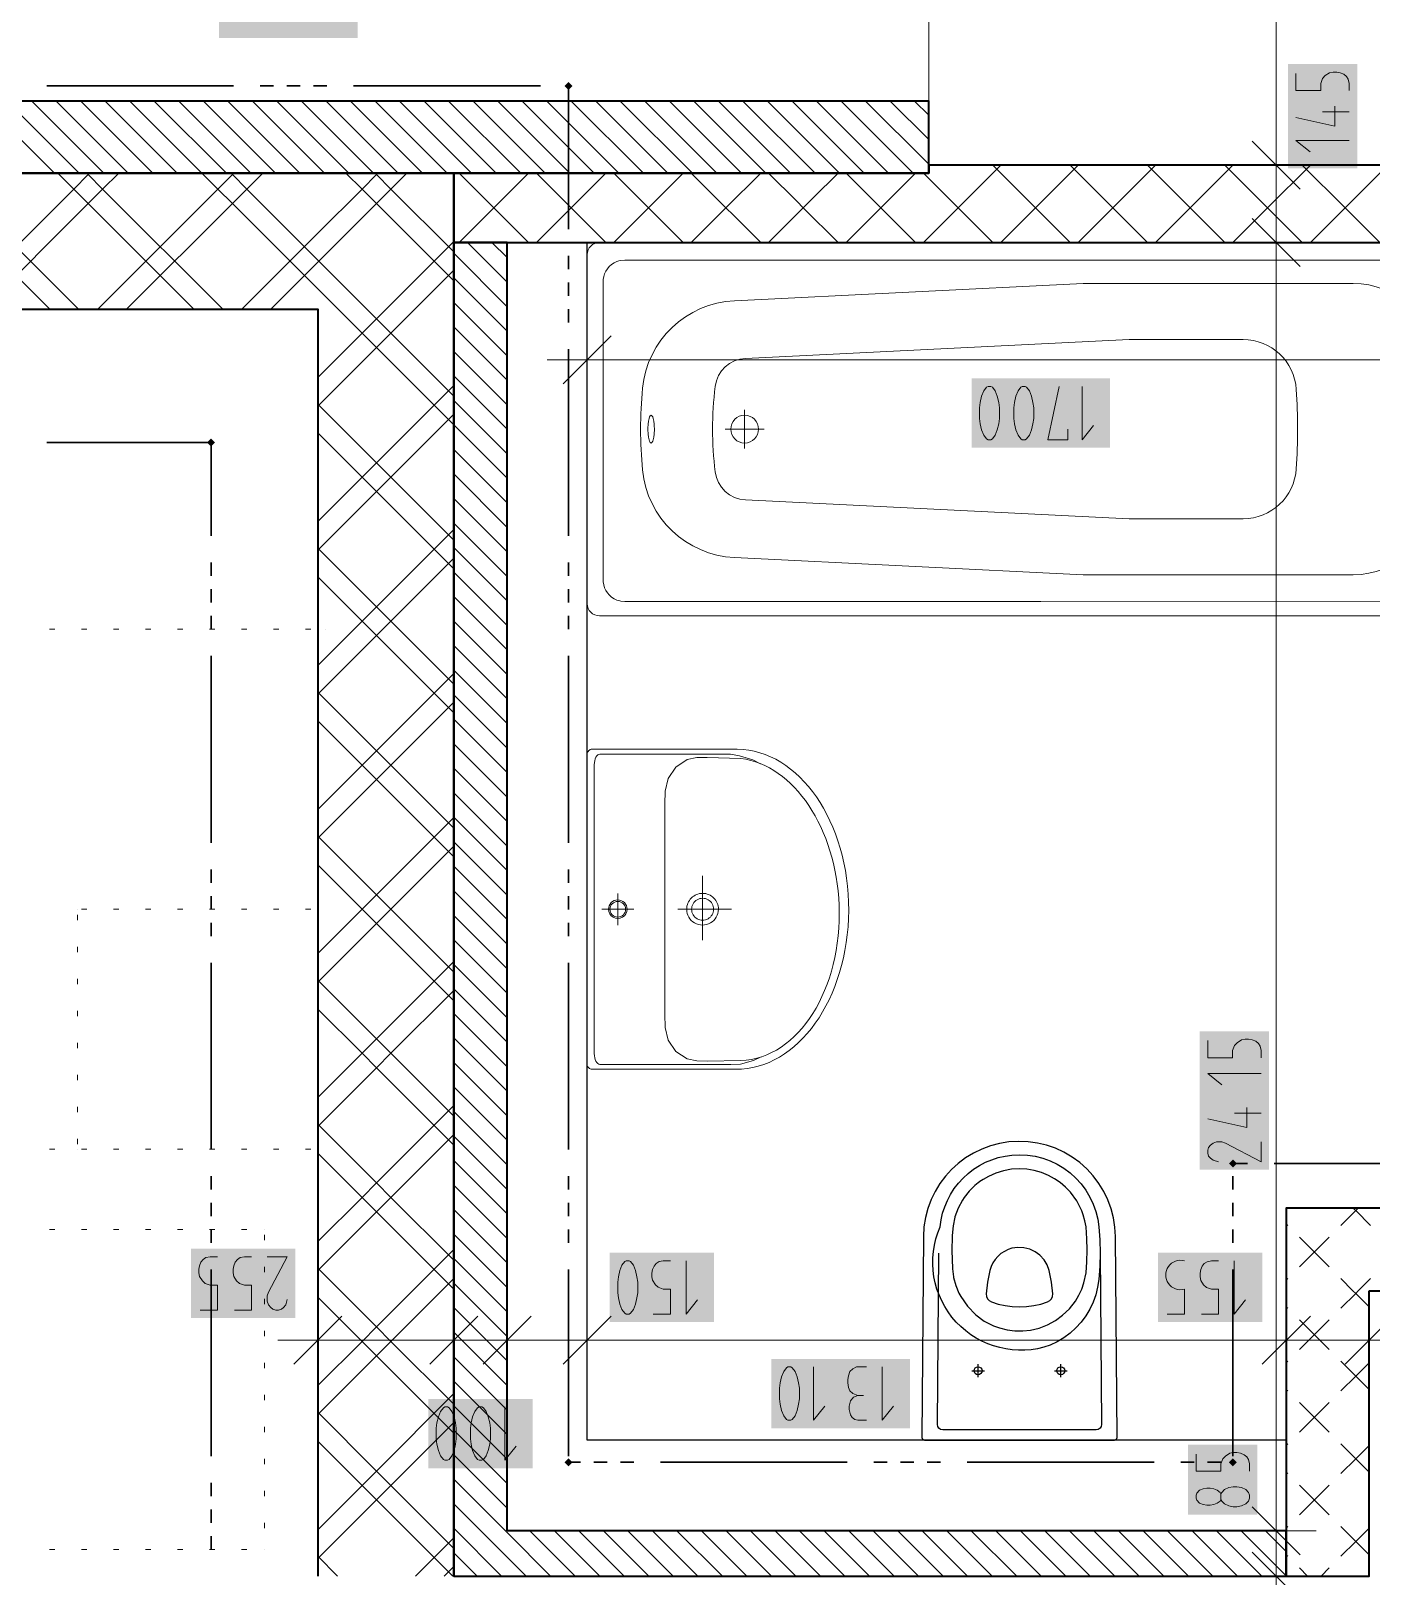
# Model space of a CAD drawing. Header units: millimetres. Extents: x 0 to 594, y 0 to 420.
# Drawn here: x 99.27 to 124.66, y 263.96 to 293.25 of the extents above; entities that cross this region are included whole.
import ezdxf

# ---------------------------------------------------------------- set-up
doc = ezdxf.new("R2010")
doc.units = ezdxf.units.MM
doc.header["$LTSCALE"] = 8
for name, color, linetype in [('PDF_Instalacni prizdivka do 1m', 7, 'Continuous'), ('PDF_Koty delkove', 7, 'Continuous'), ('PDF_Kuchyne', 7, 'Continuous'), ('PDF_Nabytek', 7, 'Continuous'), ('PDF_Pozarni useky', 7, 'Continuous'), ('PDF_Pricky CP', 7, 'Continuous'), ('PDF_Pricky sadrokarton', 7, 'Continuous'), ('PDF_Pricky zdene', 7, 'Continuous'), ('PDF_Sanita', 7, 'Continuous'), ('PDF_Steny akusticke', 7, 'Continuous')]:
    doc.layers.add(name, color=color, linetype=linetype)

msp = doc.modelspace()

# ---------------------------------------------------------------- linework, layer by layer
at = {"layer": 'PDF_Instalacni prizdivka do 1m', "lineweight": 25}
msp.add_lwpolyline([(108.296, 264.823), (123.056, 264.823), (123.056, 266.541), (109.812, 266.541), (109.812, 289.238), (108.296, 289.238), (108.296, 266.541)], close=True, dxfattribs=at)
at = {"layer": 'PDF_Koty delkove', "lineweight": 18}
for points in [[(122.862, 322.549), (122.862, 290.704), (122.862, 289.238), (122.862, 264.823), (122.862, 263.963), (122.862, 261.537), (122.862, 260.021), (122.862, 237.122), (122.862, 236.01), (122.862, 221.301)], [(123.237, 292.44), (123.237, 292.116), (123.708, 292.116), (123.708, 292.251), (123.742, 292.345), (123.793, 292.399), (123.877, 292.453), (123.943, 292.466), (124.011, 292.466), (124.079, 292.453), (124.145, 292.426), (124.196, 292.385), (124.23, 292.332)], [(124.23, 292.332), (124.248, 292.251), (124.248, 292.116)], [(123.978, 291.818), (123.978, 291.44), (123.237, 291.603)], [(124.248, 291.711), (123.742, 291.711)], [(123.317, 290.249), (122.407, 291.159)], [(124.248, 291.17), (123.237, 291.17), (123.506, 290.955)], [(123.62, 290.704), (122.862, 290.704), (122.104, 290.704)], [(123.317, 288.783), (122.407, 289.693)], [(123.62, 289.238), (122.862, 289.238), (122.104, 289.238)], [(109.812, 287.773), (109.812, 287.014), (109.812, 286.256)], [(110.267, 287.469), (109.357, 286.56)], [(109.812, 287.014), (109.054, 287.014)], [(162.433, 287.014), (157.594, 287.014), (156.865, 287.014), (153.17, 287.014), (150.706, 287.014), (149.594, 287.014), (134.935, 287.014), (133.822, 287.014), (126.998, 287.014), (109.812, 287.014)], [(117.581, 285.683), (117.608, 285.801), (117.622, 285.901), (117.622, 286.104), (117.608, 286.205), (117.581, 286.323), (117.54, 286.424), (117.487, 286.492), (117.459, 286.509), (117.406, 286.509), (117.378, 286.492), (117.325, 286.424), (117.284, 286.323), (117.258, 286.205), (117.244, 286.104)], [(118.918, 285.699), (118.918, 285.498), (118.54, 285.498), (118.755, 286.509)], [(119.188, 286.509), (119.188, 285.498), (119.403, 285.767)], [(117.244, 286.104), (117.244, 285.901), (117.258, 285.801), (117.284, 285.683), (117.325, 285.582), (117.378, 285.514), (117.406, 285.498), (117.459, 285.498), (117.487, 285.514), (117.54, 285.582), (117.581, 285.683)], [(121.567, 274.111), (121.567, 273.787), (122.038, 273.787), (122.038, 273.923), (122.073, 274.017), (122.123, 274.071), (122.207, 274.124), (122.274, 274.138), (122.341, 274.138), (122.409, 274.124), (122.476, 274.098), (122.527, 274.057), (122.561, 274.004), (122.578, 273.923), (122.578, 273.787)], [(122.578, 273.49), (121.567, 273.49), (121.836, 273.275)], [(122.308, 272.842), (122.308, 272.464), (121.567, 272.627)], [(122.578, 272.734), (122.073, 272.734)], [(122.578, 272.194), (122.578, 271.816), (121.904, 272.167), (121.836, 272.194), (121.735, 272.194), (121.668, 272.167), (121.618, 272.127), (121.583, 272.086), (121.567, 272.032), (121.567, 271.979), (121.583, 271.924), (121.618, 271.884), (121.668, 271.843), (121.768, 271.816)], [(102.481, 269.004), (102.805, 269.004), (102.805, 269.475), (102.67, 269.475), (102.576, 269.51), (102.522, 269.56), (102.468, 269.644), (102.454, 269.711), (102.454, 269.778), (102.468, 269.846), (102.495, 269.913), (102.535, 269.963), (102.589, 269.998), (102.67, 270.015), (102.805, 270.015)], [(103.129, 269.004), (103.453, 269.004), (103.453, 269.475), (103.318, 269.475), (103.224, 269.51), (103.17, 269.56), (103.116, 269.644), (103.103, 269.711), (103.103, 269.778), (103.116, 269.846), (103.143, 269.913), (103.184, 269.963), (103.237, 269.998), (103.318, 270.015), (103.453, 270.015)], [(103.751, 270.015), (104.129, 270.015), (103.777, 269.341), (103.751, 269.273), (103.751, 269.172), (103.777, 269.105), (103.818, 269.055), (103.858, 269.02), (103.913, 269.004), (103.966, 269.004), (104.02, 269.02), (104.061, 269.055), (104.101, 269.105), (104.129, 269.205)], [(111.064, 268.93), (111.388, 268.93), (111.388, 269.402), (111.253, 269.402), (111.159, 269.436), (111.105, 269.486), (111.051, 269.57), (111.037, 269.637), (111.037, 269.705), (111.051, 269.773), (111.078, 269.839), (111.118, 269.89), (111.172, 269.924), (111.253, 269.941), (111.388, 269.941)], [(111.686, 269.941), (111.686, 268.93), (111.901, 269.199)], [(121.448, 268.928), (121.772, 268.928), (121.772, 269.4), (121.637, 269.4), (121.543, 269.434), (121.489, 269.484), (121.435, 269.568), (121.421, 269.635), (121.421, 269.703), (121.435, 269.771), (121.462, 269.837), (121.502, 269.888), (121.556, 269.922), (121.637, 269.939), (121.772, 269.939)], [(122.07, 269.939), (122.07, 268.928), (122.285, 269.197)], [(104.707, 269.191), (104.707, 268.433), (104.707, 267.675)], [(107.285, 269.191), (107.285, 268.433), (107.285, 267.675)], [(108.296, 269.191), (108.296, 268.433), (108.296, 267.675)], [(109.812, 269.191), (109.812, 268.433), (109.812, 267.675)], [(123.056, 269.191), (123.056, 268.433), (123.056, 267.675)], [(124.623, 269.191), (124.623, 268.433), (124.623, 267.675)], [(105.162, 268.888), (104.252, 267.978)], [(107.74, 268.888), (106.83, 267.978)], [(108.75, 268.888), (107.841, 267.978)], [(110.267, 268.888), (109.357, 267.978)], [(123.511, 268.888), (122.601, 267.978)], [(125.078, 268.888), (124.168, 267.978)], [(104.707, 268.433), (103.948, 268.433)], [(107.285, 268.433), (104.707, 268.433)], [(134.935, 268.433), (132.761, 268.433), (131.113, 268.433), (124.623, 268.433), (123.056, 268.433), (122.413, 268.433), (121.545, 268.433), (109.812, 268.433), (108.296, 268.433), (107.285, 268.433)], [(113.817, 267.623), (113.79, 267.742), (113.749, 267.843), (113.696, 267.911), (113.668, 267.928), (113.615, 267.928), (113.587, 267.911), (113.534, 267.843), (113.493, 267.742), (113.466, 267.623), (113.453, 267.522)], [(114.101, 267.928), (114.101, 266.917), (114.316, 267.186)], [(115.1, 267.928), (114.911, 267.928), (114.844, 267.893), (114.789, 267.843), (114.763, 267.759), (114.749, 267.691), (114.749, 267.623), (114.763, 267.54), (114.789, 267.473), (114.844, 267.422), (114.938, 267.388)], [(115.397, 267.928), (115.397, 266.917), (115.612, 267.186)], [(113.453, 267.522), (113.453, 267.32), (113.466, 267.22), (113.493, 267.102), (113.534, 267.001), (113.587, 266.933), (113.615, 266.917), (113.668, 266.917), (113.696, 266.933), (113.749, 267.001), (113.79, 267.102), (113.817, 267.22), (113.831, 267.32), (113.831, 267.522), (113.817, 267.623)], [(115.1, 266.917), (114.938, 266.917), (114.883, 266.933), (114.83, 266.967), (114.802, 267.018), (114.776, 267.118), (114.776, 267.186), (114.802, 267.287), (114.857, 267.355), (114.938, 267.388), (115.045, 267.388)], [(108.249, 267.17), (108.249, 266.159), (108.464, 266.428)], [(121.346, 266.277), (121.346, 265.953), (121.817, 265.953), (121.817, 266.089), (121.851, 266.183), (121.902, 266.237), (121.986, 266.29), (122.052, 266.304), (122.12, 266.304), (122.188, 266.29), (122.255, 266.264), (122.305, 266.223), (122.34, 266.17), (122.357, 266.089)], [(122.357, 266.089), (122.357, 265.953)], [(121.817, 265.413), (121.8, 265.386), (121.749, 265.346), (121.682, 265.319), (121.615, 265.305), (121.547, 265.305), (121.48, 265.319), (121.413, 265.346), (121.362, 265.4), (121.346, 265.441), (121.346, 265.494), (121.362, 265.535), (121.413, 265.589), (121.48, 265.616), (121.547, 265.629), (121.615, 265.629), (121.682, 265.616), (121.749, 265.589), (121.8, 265.548), (121.817, 265.522)], [(121.969, 265.642), (121.885, 265.603), (121.834, 265.548), (121.817, 265.522), (121.817, 265.413), (121.834, 265.386), (121.885, 265.332), (121.969, 265.292), (122.052, 265.278), (122.12, 265.278), (122.204, 265.292), (122.289, 265.332), (122.34, 265.386), (122.357, 265.441), (122.357, 265.494), (122.34, 265.548), (122.289, 265.603), (122.204, 265.642), (122.12, 265.656)], [(122.12, 265.656), (122.052, 265.656), (121.969, 265.642)], [(123.317, 264.368), (122.407, 265.278)], [(123.62, 264.823), (122.862, 264.823), (122.104, 264.823)], [(123.317, 263.509), (122.407, 264.418)]]:
    msp.add_lwpolyline(points, dxfattribs=at)
for points in [[(117.892, 286.104), (117.892, 285.901), (117.906, 285.801), (117.932, 285.683), (117.973, 285.582), (118.026, 285.514), (118.054, 285.498), (118.107, 285.498), (118.135, 285.514), (118.188, 285.582), (118.229, 285.683), (118.256, 285.801), (118.27, 285.901), (118.27, 286.104), (118.256, 286.205), (118.229, 286.323), (118.188, 286.424), (118.135, 286.492), (118.107, 286.509), (118.054, 286.509), (118.026, 286.492), (117.973, 286.424), (117.932, 286.323), (117.906, 286.205)], [(110.389, 269.536), (110.389, 269.334), (110.403, 269.234), (110.43, 269.115), (110.47, 269.014), (110.524, 268.947), (110.551, 268.93), (110.605, 268.93), (110.632, 268.947), (110.686, 269.014), (110.726, 269.115), (110.754, 269.234), (110.768, 269.334), (110.768, 269.536), (110.754, 269.637), (110.726, 269.755), (110.686, 269.856), (110.632, 269.924), (110.605, 269.941), (110.551, 269.941), (110.524, 269.924), (110.47, 269.856), (110.43, 269.755), (110.403, 269.637)], [(106.953, 266.764), (106.953, 266.562), (106.966, 266.462), (106.993, 266.344), (107.034, 266.242), (107.087, 266.175), (107.115, 266.159), (107.168, 266.159), (107.196, 266.175), (107.249, 266.242), (107.29, 266.344), (107.317, 266.462), (107.331, 266.562), (107.331, 266.764), (107.317, 266.865), (107.29, 266.984), (107.249, 267.085), (107.196, 267.152), (107.168, 267.17), (107.115, 267.17), (107.087, 267.152), (107.034, 267.085), (106.993, 266.984), (106.966, 266.865)], [(107.601, 266.764), (107.601, 266.562), (107.615, 266.462), (107.641, 266.344), (107.682, 266.242), (107.735, 266.175), (107.763, 266.159), (107.816, 266.159), (107.844, 266.175), (107.897, 266.242), (107.938, 266.344), (107.965, 266.462), (107.979, 266.562), (107.979, 266.764), (107.965, 266.865), (107.938, 266.984), (107.897, 267.085), (107.844, 267.152), (107.816, 267.17), (107.763, 267.17), (107.735, 267.152), (107.682, 267.085), (107.641, 266.984), (107.615, 266.865)]]:
    msp.add_lwpolyline(points, close=True, dxfattribs=at)
msp.add_lwpolyline([(120.8, 268.928), (121.124, 268.928), (121.124, 269.4, -1.30691), (121.124, 269.939)], format="xyb", dxfattribs=at)
at = {"layer": 'PDF_Koty delkove', "color": 7, "lineweight": 18, "true_color": 0xffffff, "transparency": 33554559}
for points in [[(105.463, 294.426), (102.838, 294.426), (105.463, 293.112), (102.838, 293.112)], [(124.399, 290.64), (124.399, 292.618), (123.085, 290.64), (123.085, 292.618)], [(119.718, 286.661), (117.092, 286.661), (119.718, 285.346), (117.092, 285.346)], [(122.73, 271.664), (122.73, 274.29), (121.415, 271.664), (121.415, 274.29)], [(104.281, 270.167), (102.303, 270.167), (104.281, 268.852), (102.303, 268.852)], [(112.215, 270.093), (110.238, 270.093), (112.215, 268.779), (110.238, 268.779)], [(122.599, 270.091), (120.622, 270.091), (122.599, 268.777), (120.622, 268.777)], [(115.927, 268.079), (113.301, 268.079), (115.927, 266.765), (113.301, 266.765)], [(108.779, 267.321), (106.801, 267.321), (108.779, 266.007), (106.801, 266.007)], [(122.508, 265.126), (122.508, 266.455), (121.194, 265.126), (121.194, 266.455)]]:
    msp.add_solid(points, dxfattribs=at)
at = {"layer": 'PDF_Kuchyne', "lineweight": 13}
msp.add_lwpolyline([(110.216, 297.983), (98.085, 297.983), (98.085, 310.114), (92.019, 310.114), (92.019, 297.983), (92.019, 291.917), (116.282, 291.917), (116.282, 304.048), (110.216, 304.048)], close=True, dxfattribs=at)
at = {"layer": 'PDF_Nabytek', "lineweight": 13}
for points in [[(99.724, 281.908), (99.623, 281.908)], [(100.331, 281.908), (100.23, 281.908)], [(100.938, 281.908), (100.836, 281.908)], [(101.544, 281.908), (101.443, 281.908)], [(102.151, 281.908), (102.05, 281.908)], [(102.757, 281.908), (102.656, 281.908)], [(103.364, 281.908), (103.263, 281.908)], [(103.971, 281.908), (103.869, 281.908)], [(104.577, 281.908), (104.476, 281.908)], [(104.858, 281.908), (104.858, 281.908)], [(100.157, 276.6), (100.157, 276.6)], [(100.157, 276.6), (100.157, 276.6)], [(100.157, 276.396), (100.157, 276.497)], [(100.331, 276.6), (100.23, 276.6)], [(100.938, 276.6), (100.836, 276.6)], [(101.544, 276.6), (101.443, 276.6)], [(102.151, 276.6), (102.05, 276.6)], [(102.757, 276.6), (102.656, 276.6)], [(103.364, 276.6), (103.263, 276.6)], [(103.971, 276.6), (103.869, 276.6)], [(104.577, 276.6), (104.476, 276.6)], [(104.707, 276.6), (104.707, 276.6)], [(104.707, 276.6), (104.707, 276.6)], [(104.707, 276.396), (104.707, 276.497)], [(100.157, 275.789), (100.157, 275.891)], [(104.707, 275.789), (104.707, 275.891)], [(100.157, 275.183), (100.157, 275.284)], [(104.707, 275.183), (104.707, 275.284)], [(100.157, 274.576), (100.157, 274.677)], [(104.707, 274.576), (104.707, 274.677)], [(100.157, 273.97), (100.157, 274.071)], [(104.707, 273.97), (104.707, 274.071)], [(100.157, 273.363), (100.157, 273.464)], [(104.707, 273.363), (104.707, 273.464)], [(100.157, 272.757), (100.157, 272.858)], [(104.707, 272.757), (104.707, 272.858)], [(99.724, 272.051), (99.623, 272.051)], [(100.157, 272.15), (100.157, 272.251)], [(100.157, 272.051), (100.157, 272.051)], [(100.331, 272.051), (100.23, 272.051)], [(100.938, 272.051), (100.836, 272.051)], [(101.544, 272.051), (101.443, 272.051)], [(102.151, 272.051), (102.05, 272.051)], [(102.757, 272.051), (102.656, 272.051)], [(103.364, 272.051), (103.263, 272.051)], [(103.971, 272.051), (103.869, 272.051)], [(104.577, 272.051), (104.476, 272.051)], [(104.707, 272.15), (104.707, 272.251)], [(104.707, 272.051), (104.707, 272.051)], [(104.707, 272.051), (104.707, 272.051)], [(104.707, 272.051), (104.707, 272.051)], [(104.707, 271.543), (104.707, 271.644)], [(104.707, 270.937), (104.707, 271.038)], [(99.724, 270.534), (99.623, 270.534)], [(100.331, 270.534), (100.23, 270.534)], [(100.938, 270.534), (100.836, 270.534)], [(101.544, 270.534), (101.443, 270.534)], [(102.151, 270.534), (102.05, 270.534)], [(102.757, 270.534), (102.656, 270.534)], [(103.364, 270.534), (103.263, 270.534)], [(103.696, 270.534), (103.696, 270.534)], [(103.696, 270.534), (103.696, 270.534)], [(103.696, 270.33), (103.696, 270.431)], [(104.707, 270.33), (104.707, 270.431)], [(103.696, 269.724), (103.696, 269.825)], [(104.707, 269.724), (104.707, 269.825)], [(103.696, 269.117), (103.696, 269.218)], [(104.707, 269.117), (104.707, 269.218)], [(103.696, 268.51), (103.696, 268.612)], [(104.707, 268.51), (104.707, 268.612)], [(103.696, 267.904), (103.696, 268.005)], [(104.707, 267.904), (104.707, 268.005)], [(103.696, 267.297), (103.696, 267.398)], [(104.707, 267.297), (104.707, 267.398)], [(103.696, 266.691), (103.696, 266.792)], [(104.707, 266.691), (104.707, 266.792)], [(103.696, 266.084), (103.696, 266.185)], [(104.707, 266.084), (104.707, 266.185)], [(103.696, 265.478), (103.696, 265.579)], [(104.707, 265.478), (104.707, 265.579)], [(103.696, 264.871), (103.696, 264.972)], [(104.707, 264.871), (104.707, 264.972)], [(99.724, 264.468), (99.623, 264.468)], [(100.331, 264.468), (100.23, 264.468)], [(100.938, 264.468), (100.836, 264.468)], [(101.544, 264.468), (101.443, 264.468)], [(102.151, 264.468), (102.05, 264.468)], [(102.757, 264.468), (102.656, 264.468)], [(103.364, 264.468), (103.263, 264.468)], [(103.696, 264.468), (103.696, 264.468)], [(103.696, 264.468), (103.696, 264.468)], [(104.707, 264.264), (104.707, 264.366)]]:
    msp.add_lwpolyline(points, dxfattribs=at)
at = {"layer": 'PDF_Pozarni useky', "lineweight": 30}
for points in [[(103.111, 292.203), (99.573, 292.203)], [(103.869, 292.203), (103.617, 292.203)], [(104.375, 292.203), (104.122, 292.203)], [(104.88, 292.203), (104.628, 292.203)], [(108.924, 292.203), (105.386, 292.203)], [(109.458, 292.203), (109.43, 292.203)], [(109.458, 289.488), (109.458, 292.203)], [(109.458, 288.73), (109.458, 288.983)], [(109.458, 288.224), (109.458, 288.477)], [(109.458, 287.719), (109.458, 287.972)], [(109.458, 283.675), (109.458, 287.213)], [(102.685, 283.675), (102.685, 285.447), (99.573, 285.447)], [(102.685, 282.917), (102.685, 283.169)], [(109.458, 282.917), (109.458, 283.169)], [(102.685, 282.411), (102.685, 282.664)], [(109.458, 282.411), (109.458, 282.664)], [(102.685, 281.906), (102.685, 282.159)], [(109.458, 281.906), (109.458, 282.159)], [(102.685, 277.862), (102.685, 281.4)], [(109.458, 277.862), (109.458, 281.4)], [(102.685, 277.104), (102.685, 277.356)], [(109.458, 277.104), (109.458, 277.356)], [(102.685, 276.598), (102.685, 276.851)], [(109.458, 276.598), (109.458, 276.851)], [(102.685, 276.093), (102.685, 276.345)], [(109.458, 276.093), (109.458, 276.345)], [(102.685, 272.049), (102.685, 275.587)], [(109.458, 272.049), (109.458, 275.587)], [(122.32, 271.782), (122.067, 271.782)], [(126.363, 271.782), (122.825, 271.782)], [(102.685, 271.291), (102.685, 271.543)], [(109.458, 271.291), (109.458, 271.543)], [(122.044, 271.291), (122.044, 271.543)], [(102.685, 270.785), (102.685, 271.038)], [(109.458, 270.785), (109.458, 271.038)], [(122.044, 270.785), (122.044, 271.038)], [(102.685, 270.28), (102.685, 270.532)], [(109.458, 270.28), (109.458, 270.532)], [(122.044, 270.28), (122.044, 270.532)], [(102.685, 266.236), (102.685, 269.774)], [(109.458, 266.236), (109.458, 269.774)], [(122.044, 266.236), (122.044, 269.774)], [(109.682, 266.121), (109.458, 266.121)], [(110.188, 266.121), (109.935, 266.121)], [(110.693, 266.121), (110.441, 266.121)], [(114.737, 266.121), (111.199, 266.121)], [(115.496, 266.121), (115.243, 266.121)], [(116.001, 266.121), (115.748, 266.121)], [(116.506, 266.121), (116.254, 266.121)], [(120.55, 266.121), (117.012, 266.121)], [(121.309, 266.121), (121.056, 266.121)], [(121.814, 266.121), (121.561, 266.121)], [(102.685, 265.478), (102.685, 265.73)], [(102.685, 264.972), (102.685, 265.225)], [(102.685, 264.467), (102.685, 264.719)]]:
    msp.add_lwpolyline(points, dxfattribs=at)
at = {"layer": 'PDF_Pozarni useky', "lineweight": 30, "transparency": 33554559}
for points in [[(109.458, 292.128), (109.382, 292.203), (109.534, 292.203), (109.458, 292.279)], [(109.534, 292.203), (109.458, 292.128), (109.458, 292.279), (109.382, 292.203)], [(102.685, 285.371), (102.609, 285.447), (102.76, 285.447), (102.685, 285.522)], [(102.76, 285.447), (102.685, 285.371), (102.685, 285.522), (102.609, 285.447)], [(122.044, 271.706), (121.968, 271.782), (122.119, 271.782), (122.044, 271.858)], [(122.119, 271.782), (122.044, 271.706), (122.044, 271.858), (121.968, 271.782)], [(109.458, 266.045), (109.382, 266.121), (109.534, 266.121), (109.458, 266.196)], [(109.534, 266.121), (109.458, 266.045), (109.458, 266.196), (109.382, 266.121)], [(122.044, 266.045), (121.968, 266.121), (122.119, 266.121), (122.044, 266.196)], [(122.119, 266.121), (122.044, 266.045), (122.044, 266.196), (121.968, 266.121)]]:
    msp.add_solid(points, dxfattribs=at)
at = {"layer": 'PDF_Pricky CP', "lineweight": 40}
for points in [[(124.623, 269.372), (132.761, 269.372), (132.761, 270.788), (133.822, 270.788), (133.822, 270.939), (123.056, 270.939), (123.056, 269.372)], [(123.056, 269.372), (123.056, 263.963), (124.623, 263.963), (124.623, 269.372)]]:
    msp.add_lwpolyline(points, dxfattribs=at)
at = {"layer": 'PDF_Pricky CP', "lineweight": 9}
for points in [[(124.37, 270.889), (124.089, 270.608)], [(124.65, 270.608), (124.37, 270.889), (124.319, 270.939)], [(124.37, 270.889), (124.42, 270.939)], [(123.083, 270.608), (123.056, 270.636)], [(123.867, 269.825), (123.306, 270.386)], [(123.867, 270.386), (123.306, 269.825)], [(123.056, 269.574), (123.083, 269.602)], [(124.319, 269.372), (124.089, 269.602)], [(124.42, 269.372), (124.65, 269.602)], [(124.089, 269.041), (124.37, 269.322), (124.42, 269.372)], [(124.623, 269.069), (124.37, 269.322), (124.319, 269.372)], [(123.083, 269.041), (123.056, 269.069)], [(123.867, 268.258), (123.306, 268.819)], [(123.867, 268.819), (123.306, 268.258)], [(123.056, 268.007), (123.083, 268.035)], [(124.623, 267.502), (124.37, 267.755), (124.089, 268.035)], [(124.089, 267.474), (124.37, 267.755), (124.623, 268.007)], [(123.083, 267.474), (123.056, 267.502)], [(123.867, 266.691), (123.306, 267.252)], [(123.867, 267.252), (123.306, 266.691)], [(123.056, 266.44), (123.083, 266.468)], [(124.623, 265.935), (124.37, 266.188), (124.089, 266.468)], [(124.089, 265.907), (124.37, 266.188), (124.623, 266.44)], [(123.083, 265.907), (123.056, 265.935)], [(123.867, 265.124), (123.306, 265.685)], [(123.867, 265.685), (123.306, 265.124)], [(123.056, 264.873), (123.083, 264.901)], [(124.623, 264.368), (124.37, 264.621), (124.089, 264.901)], [(124.089, 264.34), (124.37, 264.621), (124.623, 264.873)], [(123.083, 264.34), (123.056, 264.368)], [(123.46, 263.963), (123.306, 264.118)], [(123.867, 264.118), (123.713, 263.963)]]:
    msp.add_lwpolyline(points, dxfattribs=at)
at = {"layer": 'PDF_Pricky sadrokarton', "lineweight": 40}
for points in [[(91.968, 290.552), (116.282, 290.552), (116.282, 291.917), (91.968, 291.917)], [(108.296, 264.823), (108.296, 266.541), (108.296, 289.238), (107.285, 289.238), (107.285, 263.963), (108.296, 263.963), (123.056, 263.963), (123.056, 264.823)]]:
    msp.add_lwpolyline(points, close=True, dxfattribs=at)
at = {"layer": 'PDF_Pricky sadrokarton', "lineweight": 9}
for points in [[(99.723, 290.552), (98.358, 291.917)], [(100.188, 290.552), (98.823, 291.917)], [(100.652, 290.552), (99.288, 291.917)], [(101.117, 290.552), (99.752, 291.917)], [(101.582, 290.552), (100.217, 291.917)], [(102.046, 290.552), (100.682, 291.917)], [(102.511, 290.552), (101.146, 291.917)], [(102.976, 290.552), (101.611, 291.917)], [(103.44, 290.552), (102.076, 291.917)], [(103.905, 290.552), (102.54, 291.917)], [(104.37, 290.552), (103.005, 291.917)], [(104.834, 290.552), (103.47, 291.917)], [(105.299, 290.552), (103.934, 291.917)], [(105.764, 290.552), (104.399, 291.917)], [(106.228, 290.552), (104.864, 291.917)], [(106.693, 290.552), (105.328, 291.917)], [(107.158, 290.552), (105.793, 291.917)], [(107.622, 290.552), (106.258, 291.917)], [(108.087, 290.552), (106.722, 291.917)], [(108.552, 290.552), (107.187, 291.917)], [(109.016, 290.552), (107.652, 291.917)], [(109.481, 290.552), (108.116, 291.917)], [(109.946, 290.552), (108.581, 291.917)], [(110.41, 290.552), (109.046, 291.917)], [(110.875, 290.552), (109.51, 291.917)], [(111.34, 290.552), (109.975, 291.917)], [(111.804, 290.552), (110.439, 291.917)], [(112.269, 290.552), (110.904, 291.917)], [(112.734, 290.552), (111.369, 291.917)], [(113.198, 290.552), (111.833, 291.917)], [(113.663, 290.552), (112.298, 291.917)], [(114.128, 290.552), (112.763, 291.917)], [(114.592, 290.552), (113.227, 291.917)], [(115.057, 290.552), (113.692, 291.917)], [(115.522, 290.552), (114.157, 291.917)], [(115.986, 290.552), (114.621, 291.917)], [(116.282, 290.721), (115.086, 291.917)], [(116.282, 291.185), (115.551, 291.917)], [(116.282, 291.65), (116.015, 291.917)], [(108.296, 288.02), (107.285, 289.031)], [(108.296, 288.485), (107.543, 289.238)], [(108.296, 288.949), (108.007, 289.238)], [(108.296, 287.555), (107.285, 288.566)], [(108.296, 287.091), (107.285, 288.102)], [(108.296, 286.626), (107.285, 287.637)], [(108.296, 286.161), (107.285, 287.172)], [(108.296, 285.697), (107.285, 286.708)], [(108.296, 285.232), (107.285, 286.243)], [(108.296, 284.767), (107.285, 285.778)], [(108.296, 284.303), (107.285, 285.314)], [(108.296, 283.838), (107.285, 284.849)], [(108.296, 283.373), (107.285, 284.384)], [(108.296, 282.909), (107.285, 283.92)], [(108.296, 282.444), (107.285, 283.455)], [(108.296, 281.98), (107.285, 282.99)], [(108.296, 281.515), (107.285, 282.526)], [(108.296, 281.05), (107.285, 282.061)], [(108.296, 280.586), (107.285, 281.597)], [(108.296, 280.121), (107.285, 281.132)], [(108.296, 279.656), (107.285, 280.667)], [(108.296, 279.192), (107.285, 280.203)], [(108.296, 278.727), (107.285, 279.738)], [(108.296, 278.262), (107.285, 279.273)], [(108.296, 277.798), (107.285, 278.809)], [(108.296, 277.333), (107.285, 278.344)], [(108.296, 276.868), (107.285, 277.879)], [(108.296, 276.404), (107.285, 277.415)], [(108.296, 275.939), (107.285, 276.95)], [(108.296, 275.474), (107.285, 276.485)], [(108.296, 275.01), (107.285, 276.021)], [(108.296, 274.545), (107.285, 275.556)], [(108.296, 274.08), (107.285, 275.091)], [(108.296, 273.616), (107.285, 274.627)], [(108.296, 273.151), (107.285, 274.162)], [(108.296, 272.686), (107.285, 273.697)], [(108.296, 272.222), (107.285, 273.233)], [(108.296, 271.757), (107.285, 272.768)], [(108.296, 271.292), (107.285, 272.303)], [(108.296, 270.828), (107.285, 271.839)], [(108.296, 270.363), (107.285, 271.374)], [(108.296, 269.898), (107.285, 270.909)], [(108.296, 269.434), (107.285, 270.445)], [(108.296, 268.969), (107.285, 269.98)], [(108.296, 268.504), (107.285, 269.515)], [(108.295, 268.04), (107.285, 269.051)], [(107.285, 269.051), (107.285, 269.051)], [(108.296, 267.575), (107.285, 268.586)], [(108.295, 267.11), (107.285, 268.121)], [(108.296, 266.646), (107.285, 267.657)], [(108.295, 266.181), (107.285, 267.192)], [(108.296, 265.716), (107.285, 266.727)], [(108.295, 265.252), (107.285, 266.263)], [(108.296, 264.787), (107.285, 265.798)], [(108.295, 264.322), (107.285, 265.333)], [(108.19, 263.963), (107.285, 264.869)], [(109.119, 263.963), (108.296, 264.787)], [(109.584, 263.963), (108.724, 264.823)], [(110.048, 263.963), (109.189, 264.823)], [(110.513, 263.963), (109.654, 264.823)], [(110.978, 263.963), (110.118, 264.823)], [(111.442, 263.963), (110.583, 264.823)], [(111.907, 263.963), (111.048, 264.823)], [(112.372, 263.963), (111.512, 264.823)], [(112.836, 263.963), (111.977, 264.823)], [(113.301, 263.963), (112.442, 264.823)], [(113.766, 263.963), (112.906, 264.823)], [(114.23, 263.963), (113.371, 264.823)], [(114.695, 263.963), (113.836, 264.823)], [(115.16, 263.963), (114.3, 264.823)], [(115.624, 263.963), (114.765, 264.823)], [(116.089, 263.963), (115.23, 264.823)], [(116.554, 263.963), (115.694, 264.823)], [(117.018, 263.963), (116.159, 264.823)], [(117.483, 263.963), (116.624, 264.823)], [(117.948, 263.963), (117.088, 264.823)], [(118.412, 263.963), (117.553, 264.823)], [(118.877, 263.963), (118.018, 264.823)], [(119.342, 263.963), (118.482, 264.823)], [(119.806, 263.963), (118.947, 264.823)], [(120.271, 263.963), (119.412, 264.823)], [(120.736, 263.963), (119.876, 264.823)], [(121.2, 263.963), (120.341, 264.823)], [(121.665, 263.963), (120.806, 264.823)], [(122.13, 263.963), (121.27, 264.823)], [(122.594, 263.963), (121.735, 264.823)], [(123.056, 263.967), (122.2, 264.823)], [(123.056, 264.431), (122.664, 264.823)], [(107.725, 263.963), (107.285, 264.404)], [(108.655, 263.963), (108.296, 264.322)]]:
    msp.add_lwpolyline(points, dxfattribs=at)
at = {"layer": 'PDF_Pricky zdene', "lineweight": 40}
for points in [[(116.282, 290.552), (107.285, 290.552), (107.285, 289.238), (110.216, 289.238)], [(110.216, 289.238), (133.822, 289.238), (133.822, 289.389), (132.761, 289.389), (132.761, 290.704), (132.71, 290.704), (116.282, 290.704), (116.282, 290.552)]]:
    msp.add_lwpolyline(points, dxfattribs=at)
at = {"layer": 'PDF_Pricky zdene', "lineweight": 9}
for points in [[(108.7, 289.238), (108.043, 289.895), (107.386, 290.552)], [(108.7, 290.552), (108.043, 289.895), (107.386, 289.238)], [(110.166, 289.238), (109.509, 289.895), (108.852, 290.552)], [(110.166, 290.552), (109.509, 289.895), (108.852, 289.238)], [(111.38, 289.49), (110.975, 289.895), (110.317, 290.552)], [(111.632, 290.552), (110.975, 289.895), (110.345, 289.266)], [(112.585, 289.751), (112.44, 289.895), (111.783, 290.552)], [(113.098, 290.552), (112.44, 289.895), (112.217, 289.671)], [(113.789, 290.012), (113.249, 290.552)], [(114.564, 290.552), (114.088, 290.077)], [(114.994, 290.273), (114.715, 290.552)], [(115.96, 290.482), (115.372, 289.895), (114.715, 289.238)], [(116.029, 290.552), (115.96, 290.482)], [(117.647, 290.704), (116.838, 289.895), (116.181, 289.238)], [(116.199, 290.534), (116.181, 290.552)], [(117.495, 289.238), (116.838, 289.895), (116.199, 290.534)], [(118.961, 289.238), (118.304, 289.895), (117.495, 290.704)], [(119.113, 290.704), (118.304, 289.895), (117.647, 289.238)], [(120.427, 289.238), (119.77, 289.895), (118.961, 290.704)], [(120.579, 290.704), (119.77, 289.895), (119.113, 289.238)], [(121.893, 289.238), (121.236, 289.895), (120.427, 290.704)], [(122.045, 290.704), (121.236, 289.895), (120.579, 289.238)], [(123.359, 289.238), (122.702, 289.895), (121.893, 290.704)], [(123.511, 290.704), (122.702, 289.895), (122.045, 289.238)], [(124.825, 289.238), (124.168, 289.895), (123.359, 290.704)], [(124.976, 290.704), (124.168, 289.895), (123.511, 289.238)], [(116.029, 289.238), (115.372, 289.895), (114.994, 290.273)], [(114.088, 290.077), (113.906, 289.895), (113.249, 289.238)], [(114.564, 289.238), (113.906, 289.895), (113.789, 290.012)], [(112.217, 289.671), (111.783, 289.238)], [(113.098, 289.238), (112.585, 289.751)], [(111.632, 289.238), (111.38, 289.49)], [(110.345, 289.266), (110.317, 289.238)]]:
    msp.add_lwpolyline(points, dxfattribs=at)
at = {"layer": 'PDF_Sanita', "lineweight": 13}
for points in [[(126.767, 289.238), (126.766, 289.238), (110.044, 289.238, 0.414215), (109.812, 289.005), (109.812, 282.393, 0.414183), (110.044, 282.161), (126.766, 282.161, 0.414143), (126.998, 282.393), (126.998, 289.005, 0.414178), (126.767, 289.238)], [(112.237, 284.89, 0.364849), (112.809, 284.358), (120.081, 283.999), (122.236, 284.001, 0.395975), (123.245, 284.949, 0.031026), (123.245, 286.45, 0.39598), (122.236, 287.398), (120.081, 287.399), (112.809, 287.04, 0.364865), (112.237, 286.508)], [(109.812, 279.541, -0.414345), (109.905, 279.633), (112.635, 279.633, -0.003392), (112.654, 279.633)], [(112.624, 273.568), (109.905, 273.568, -0.414438), (109.812, 273.658), (109.812, 273.66), (109.812, 273.68), (109.812, 279.521), (109.812, 279.541), (109.812, 279.544), (109.812, 279.541), (109.812, 279.521)]]:
    msp.add_lwpolyline(points, format="xyb", dxfattribs=at)
for points in [[(110.115, 285.669), (110.117, 288.533), (110.126, 288.59), (110.142, 288.645), (110.165, 288.694), (110.194, 288.739), (110.228, 288.779), (110.274, 288.821), (110.322, 288.852), (110.374, 288.877), (110.411, 288.889), (110.45, 288.898), (110.525, 288.904), (118.405, 288.904)], [(118.405, 288.904), (126.328, 288.902)], [(110.974, 285.851), (110.978, 285.875), (110.985, 285.902), (110.994, 285.93), (111.007, 285.953), (111.023, 285.962), (111.039, 285.953), (111.053, 285.93), (111.062, 285.902), (111.069, 285.875), (111.073, 285.851), (111.076, 285.832), (111.078, 285.815), (111.079, 285.801), (111.08, 285.789), (111.081, 285.779), (111.082, 285.77), (111.083, 285.743), (111.084, 285.715), (111.084, 285.675), (111.082, 285.629), (111.081, 285.62), (111.08, 285.609), (111.079, 285.598), (111.078, 285.584), (111.076, 285.567), (111.073, 285.547), (111.069, 285.524), (111.062, 285.497), (111.053, 285.469), (111.039, 285.446), (111.023, 285.436), (111.007, 285.446), (110.994, 285.469), (110.985, 285.497), (110.978, 285.524), (110.974, 285.547), (110.971, 285.567), (110.969, 285.584), (110.967, 285.598), (110.966, 285.609), (110.966, 285.62), (110.965, 285.629), (110.965, 285.637), (110.963, 285.661), (110.963, 285.688), (110.963, 285.728)], [(110.963, 285.728), (110.966, 285.779), (110.966, 285.789), (110.967, 285.801), (110.969, 285.815), (110.971, 285.832), (110.974, 285.851)], [(112.794, 286.067), (112.794, 285.331)], [(126.328, 282.436), (118.405, 282.434), (110.525, 282.434), (110.45, 282.44), (110.411, 282.449), (110.374, 282.461), (110.322, 282.486), (110.274, 282.517), (110.228, 282.559), (110.194, 282.599), (110.165, 282.643), (110.142, 282.692), (110.126, 282.748), (110.117, 282.805), (110.115, 285.669)], [(113.162, 285.699), (112.426, 285.699)], [(110.051, 279.54), (112.528, 279.54), (112.697, 279.509), (112.947, 279.43), (113.097, 279.359)], [(112.725, 279.458), (112.086, 279.479), (111.891, 279.475), (111.705, 279.437), (111.492, 279.294), (111.347, 279.079), (111.291, 278.84), (111.285, 278.589), (111.285, 274.612), (111.291, 274.361), (111.347, 274.122), (111.492, 273.907), (111.705, 273.765), (111.891, 273.726), (112.086, 273.721), (112.725, 273.733)], [(109.945, 279.338), (109.945, 273.864)], [(111.997, 276.017), (111.997, 277.235)], [(110.391, 276.299), (110.391, 276.902)], [(110.09, 276.601), (110.693, 276.601)], [(111.528, 276.6), (112.543, 276.6)], [(113.11, 273.804), (112.959, 273.733), (112.715, 273.667), (112.535, 273.659), (111.538, 273.661)], [(110.051, 273.661), (111.538, 273.661)]]:
    msp.add_lwpolyline(points, dxfattribs=at)
for points in [[(112.601, 288.133, 0.372014), (110.86, 286.474, 0.048445), (110.86, 284.925, 0.372021), (112.601, 283.265), (119.205, 282.939), (124.325, 282.939, 0.387971), (125.855, 284.337, 0.045237), (125.855, 287.061, 0.387973), (124.325, 288.459), (119.205, 288.459)], [(112.794, 285.436, 0.414211), (113.057, 285.699, 0.414211), (112.794, 285.962, 0.414239), (112.531, 285.699, 0.414239)], [(110.215, 276.601, 1.000014), (110.568, 276.601, 0.414194), (110.391, 276.777, 0.414247)], [(110.243, 276.601, 0.999969), (110.54, 276.601, 0.999969)], [(111.696, 276.601, 1.000009), (112.298, 276.601, 0.414246), (111.997, 276.902, 0.414246)], [(112.206, 276.6, 1.000075), (111.789, 276.601, 1.000108)]]:
    msp.add_lwpolyline(points, format="xyb", close=True, dxfattribs=at)
at = {"layer": 'PDF_Sanita', "lineweight": 25}
for points in [[(116.181, 270.398), (116.148, 266.592), (116.148, 266.592), (116.163, 266.556), (116.199, 266.541), (119.803, 266.541), (119.803, 266.541), (119.839, 266.557), (119.853, 266.592), (119.82, 270.398), (119.81, 270.577), (119.782, 270.753), (119.738, 270.926), (119.676, 271.093), (119.599, 271.253), (119.505, 271.406), (119.398, 271.548), (119.276, 271.68), (119.142, 271.799), (118.998, 271.904), (118.844, 271.995), (118.682, 272.07), (118.514, 272.128), (118.341, 272.17), (118.164, 272.195), (117.985, 272.202, 0.409112)], [(116.498, 270.585), (116.516, 270.712), (116.545, 270.839), (116.584, 270.963), (116.635, 271.082), (116.695, 271.198), (116.766, 271.307), (116.845, 271.41), (116.933, 271.506), (117.029, 271.594), (117.132, 271.674), (117.242, 271.744), (117.357, 271.805), (117.477, 271.855), (117.6, 271.895), (117.727, 271.924), (117.857, 271.942), (118.005, 271.949), (118.152, 271.941), (118.299, 271.919), (118.442, 271.883), (118.581, 271.833), (118.715, 271.769), (118.842, 271.692), (118.961, 271.604), (119.071, 271.504), (119.171, 271.394), (119.259, 271.274), (119.335, 271.147), (119.398, 271.013), (119.447, 270.874), (119.483, 270.73), (119.504, 270.585), (119.522, 270.334), (119.528, 270.085), (119.522, 269.835), (119.504, 269.584), (119.482, 269.439), (119.447, 269.295), (119.397, 269.156), (119.335, 269.022), (119.259, 268.895), (119.171, 268.776), (119.071, 268.666), (118.961, 268.566), (118.842, 268.477), (118.715, 268.4), (118.581, 268.337, -0.655083)]]:
    msp.add_lwpolyline(points, format="xyb", close=True, dxfattribs=at)
for points in [[(117.27, 271.452), (117.22, 271.414), (117.158, 271.363), (117.05, 271.255), (116.955, 271.136), (116.922, 271.086), (116.84, 270.933), (116.779, 270.769), (116.777, 270.763), (116.743, 270.603), (116.725, 270.416), (116.725, 270.416), (116.724, 270.397), (116.718, 270.133), (116.73, 269.795), (116.731, 269.784), (116.751, 269.634), (116.754, 269.622), (116.795, 269.471), (116.855, 269.326), (116.888, 269.263), (117.015, 269.076), (117.174, 268.914), (117.334, 268.797), (117.511, 268.707), (117.624, 268.666), (117.768, 268.63), (117.915, 268.612), (118.063, 268.61), (118.21, 268.626), (118.375, 268.665), (118.533, 268.725), (118.681, 268.806), (118.818, 268.906), (118.948, 269.031), (119.059, 269.173), (119.059, 269.173), (119.126, 269.285)], [(119.126, 269.285), (119.181, 269.403), (119.222, 269.52), (119.263, 269.712), (119.279, 269.918), (119.279, 269.918), (119.284, 270.145), (119.279, 270.356), (119.263, 270.581), (119.242, 270.696), (119.21, 270.809), (119.21, 270.808), (119.181, 270.888), (119.181, 270.888), (119.088, 271.072), (118.967, 271.239), (118.875, 271.335), (118.774, 271.42), (118.665, 271.495), (118.548, 271.558), (118.418, 271.612), (118.282, 271.651), (118.142, 271.674), (118.001, 271.682), (117.848, 271.673), (117.697, 271.645), (117.551, 271.6), (117.411, 271.537), (117.411, 271.537), (117.314, 271.481), (117.282, 271.46), (117.27, 271.452)], [(119.527, 270.085), (119.556, 266.835), (119.548, 266.797), (119.527, 266.764), (119.494, 266.742), (119.455, 266.734), (119.455, 266.734), (116.547, 266.734), (116.546, 266.734), (116.507, 266.742), (116.475, 266.764), (116.453, 266.797), (116.446, 266.836), (116.474, 270.085)], [(118.298, 270.111), (118.195, 270.159), (118.085, 270.187), (117.971, 270.192), (117.859, 270.175), (117.785, 270.151), (117.715, 270.117), (117.65, 270.074), (117.591, 270.023), (117.54, 269.964), (117.497, 269.899), (117.463, 269.829), (117.439, 269.755), (117.439, 269.756), (117.395, 269.535), (117.371, 269.311), (117.376, 269.263), (117.396, 269.219), (117.428, 269.184), (117.47, 269.16)], [(117.47, 269.16), (117.599, 269.119), (117.731, 269.089), (117.865, 269.07), (118.001, 269.064), (118.136, 269.07), (118.271, 269.089), (118.403, 269.119), (118.532, 269.16), (118.573, 269.184), (118.606, 269.219), (118.625, 269.263), (118.63, 269.311), (118.607, 269.535), (118.562, 269.756), (118.562, 269.755), (118.524, 269.862), (118.466, 269.959), (118.389, 270.043), (118.298, 270.111)], [(116.812, 269.424), (116.821, 269.403)], [(117.217, 267.734), (117.217, 267.977)], [(118.784, 267.734), (118.784, 267.977)], [(117.096, 267.856), (117.339, 267.856)], [(118.663, 267.856), (118.906, 267.856)], [(117.243, 266.541), (117.217, 266.541)], [(118.784, 266.541), (118.759, 266.541)]]:
    msp.add_lwpolyline(points, dxfattribs=at)
for centre in [(117.217, 267.856), (118.784, 267.856)]:
    msp.add_circle(centre, 0.0758, dxfattribs=at)
at = {"layer": 'PDF_Sanita', "lineweight": 9}
msp.add_arc((118.831, 285.699), 6.644, 173.0038, 186.9962, dxfattribs=at)
at = {"layer": 'PDF_Sanita', "lineweight": 13}
for points in [[(109.812, 279.541), (109.812, 279.541), (109.812, 279.541), (109.812, 279.541)], [(110.051, 279.54), (109.993, 279.54), (109.945, 279.449), (109.945, 279.338)], [(114.766, 276.579), (114.774, 278.254), (113.828, 279.622), (112.654, 279.633)], [(114.584, 276.677), (114.528, 278.136), (113.727, 279.333), (112.725, 279.458)], [(111.789, 276.601), (111.789, 276.601), (111.789, 276.601), (111.789, 276.601)], [(112.206, 276.6), (112.206, 276.6), (112.206, 276.6), (112.206, 276.6)], [(112.624, 273.568), (113.799, 273.556), (114.757, 274.904), (114.766, 276.579)], [(112.725, 273.733), (113.813, 273.775), (114.645, 275.093), (114.584, 276.677)], [(109.945, 273.864), (109.945, 273.752), (109.993, 273.661), (110.051, 273.661)], [(109.905, 273.568), (109.905, 273.568), (109.905, 273.568), (109.905, 273.568)]]:
    msp.add_open_spline(points, degree=3, dxfattribs=at)
at = {"layer": 'PDF_Steny akusticke', "lineweight": 40}
msp.add_lwpolyline([(107.285, 263.963), (107.285, 289.238), (107.285, 290.552), (104.707, 290.552), (91.968, 290.552), (91.968, 288.126), (91.968, 288.126), (91.968, 287.974), (104.707, 287.974), (104.707, 263.963)], dxfattribs=at)
at = {"layer": 'PDF_Steny akusticke', "lineweight": 9}
for points in [[(99.632, 287.974), (97.63, 289.976), (97.357, 290.249), (97.054, 290.552)], [(100.177, 287.974), (97.903, 290.249), (97.63, 290.522), (97.6, 290.552)], [(102.361, 287.974), (100.359, 289.976), (100.086, 290.249), (99.783, 290.552)], [(100.086, 290.249), (100.359, 290.522)], [(102.907, 287.974), (100.632, 290.249), (100.359, 290.522), (100.329, 290.552)], [(100.359, 290.522), (100.39, 290.552)], [(100.632, 290.249), (100.936, 290.552)], [(104.707, 288.358), (103.089, 289.976), (102.816, 290.249), (102.513, 290.552)], [(102.816, 290.249), (103.089, 290.522)], [(104.707, 288.904), (103.362, 290.249), (103.089, 290.522), (103.059, 290.552)], [(103.089, 290.522), (103.119, 290.552)], [(103.362, 290.249), (103.665, 290.552)], [(105.546, 290.249), (105.242, 290.552)], [(105.546, 290.249), (105.819, 290.522)], [(105.819, 290.522), (105.788, 290.552)], [(106.395, 290.552), (106.092, 290.249), (105.819, 290.522), (105.849, 290.552)], [(97.812, 287.974), (100.086, 290.249)], [(100.359, 289.976), (100.632, 290.249)], [(100.541, 287.974), (102.816, 290.249)], [(103.089, 289.976), (103.362, 290.249)], [(105.819, 289.976), (105.546, 290.249), (104.707, 289.41)], [(104.707, 288.864), (105.819, 289.976), (106.092, 290.249)], [(107.285, 289.056), (106.092, 290.249)], [(98.358, 287.974), (100.359, 289.976)], [(101.087, 287.974), (103.089, 289.976)], [(107.285, 288.51), (105.819, 289.976)], [(103.271, 287.974), (104.707, 289.41)], [(105.819, 287.792), (107.285, 289.258)], [(103.817, 287.974), (104.707, 288.864)], [(107.285, 286.326), (106.092, 287.519), (105.819, 287.792), (104.707, 288.904)], [(106.092, 287.519), (107.285, 288.712)], [(105.546, 287.519), (104.707, 288.358)], [(105.546, 287.519), (105.819, 287.792)], [(105.819, 287.246), (105.546, 287.519), (104.707, 286.68)], [(104.707, 286.134), (105.819, 287.246), (106.092, 287.519)], [(107.285, 285.78), (105.819, 287.246)], [(105.819, 285.062), (107.285, 286.528)], [(107.285, 283.596), (106.092, 284.789), (105.819, 285.062), (104.707, 286.174)], [(106.092, 284.789), (107.285, 285.982)], [(105.546, 284.789), (104.707, 285.628)], [(105.546, 284.789), (105.819, 285.062)], [(105.819, 284.516), (105.546, 284.789), (104.707, 283.95)], [(104.707, 283.404), (105.819, 284.516), (106.092, 284.789)], [(107.285, 283.051), (105.819, 284.516)], [(105.819, 282.333), (107.285, 283.799)], [(107.285, 280.867), (106.092, 282.06), (105.819, 282.333), (104.707, 283.445)], [(106.092, 282.06), (107.285, 283.253)], [(105.546, 282.06), (104.707, 282.899)], [(105.546, 282.06), (105.819, 282.333)], [(104.707, 280.675), (105.819, 281.787), (105.546, 282.06), (104.707, 281.221)], [(105.819, 281.787), (106.092, 282.06)], [(107.285, 280.321), (105.819, 281.787)], [(105.819, 279.603), (107.285, 281.069)], [(107.285, 278.137), (106.092, 279.33), (105.819, 279.603), (104.707, 280.715)], [(106.092, 279.33), (107.285, 280.523)], [(105.546, 279.33), (104.707, 280.169)], [(105.546, 279.33), (105.819, 279.603)], [(104.707, 277.945), (105.819, 279.057), (105.546, 279.33), (104.707, 278.491)], [(105.819, 279.057), (106.092, 279.33)], [(107.285, 277.591), (105.819, 279.057)], [(105.819, 276.874), (107.285, 278.339)], [(107.285, 275.408), (106.092, 276.601), (105.819, 276.874), (104.707, 277.986)], [(106.092, 276.601), (107.285, 277.794)], [(105.546, 276.601), (104.707, 277.44)], [(105.546, 276.601), (105.819, 276.874)], [(104.707, 275.216), (105.819, 276.328), (105.546, 276.601), (104.707, 275.761)], [(105.819, 276.328), (106.092, 276.601)], [(107.285, 274.862), (105.819, 276.328)], [(105.819, 274.144), (107.285, 275.61)], [(107.285, 272.678), (106.092, 273.871), (105.819, 274.144), (104.707, 275.256)], [(106.092, 273.871), (107.285, 275.064)], [(105.546, 273.871), (104.707, 274.71)], [(105.546, 273.871), (105.819, 274.144)], [(104.707, 272.486), (105.819, 273.598), (105.546, 273.871), (104.707, 273.032)], [(105.819, 273.598), (106.092, 273.871)], [(107.285, 272.132), (105.819, 273.598)], [(105.546, 271.141), (105.819, 271.414), (107.285, 272.88)], [(107.285, 269.948), (106.092, 271.141), (105.819, 271.414), (104.707, 272.526)], [(106.092, 271.141), (107.285, 272.334)], [(105.546, 271.141), (104.707, 271.98)], [(104.707, 269.756), (105.819, 270.868), (105.546, 271.141), (104.707, 270.302)], [(105.819, 270.868), (106.092, 271.141)], [(107.285, 269.402), (105.819, 270.868)], [(105.819, 268.685), (107.285, 270.151)], [(107.285, 267.219), (106.092, 268.412), (105.819, 268.685), (104.707, 269.797)], [(106.092, 268.412), (107.285, 269.605)], [(105.546, 268.412), (104.707, 269.251)], [(105.546, 268.412), (105.819, 268.685)], [(104.707, 267.027), (105.819, 268.139), (105.546, 268.412), (104.707, 267.573)], [(105.819, 268.139), (106.092, 268.412)], [(107.285, 266.673), (105.819, 268.139)], [(105.546, 265.682), (105.819, 265.955), (107.285, 267.421)], [(107.285, 264.489), (106.092, 265.682), (105.819, 265.955), (104.707, 267.067)], [(105.819, 265.409), (106.092, 265.682), (107.285, 266.875)], [(105.546, 265.682), (104.707, 266.521)], [(104.707, 264.297), (105.819, 265.409), (105.546, 265.682), (104.707, 264.843)], [(107.264, 263.963), (105.819, 265.409)], [(106.557, 263.963), (107.285, 264.691)], [(105.081, 263.963), (104.707, 264.338)], [(107.103, 263.963), (107.285, 264.145)]]:
    msp.add_lwpolyline(points, dxfattribs=at)

doc.saveas('drawing.dxf')
